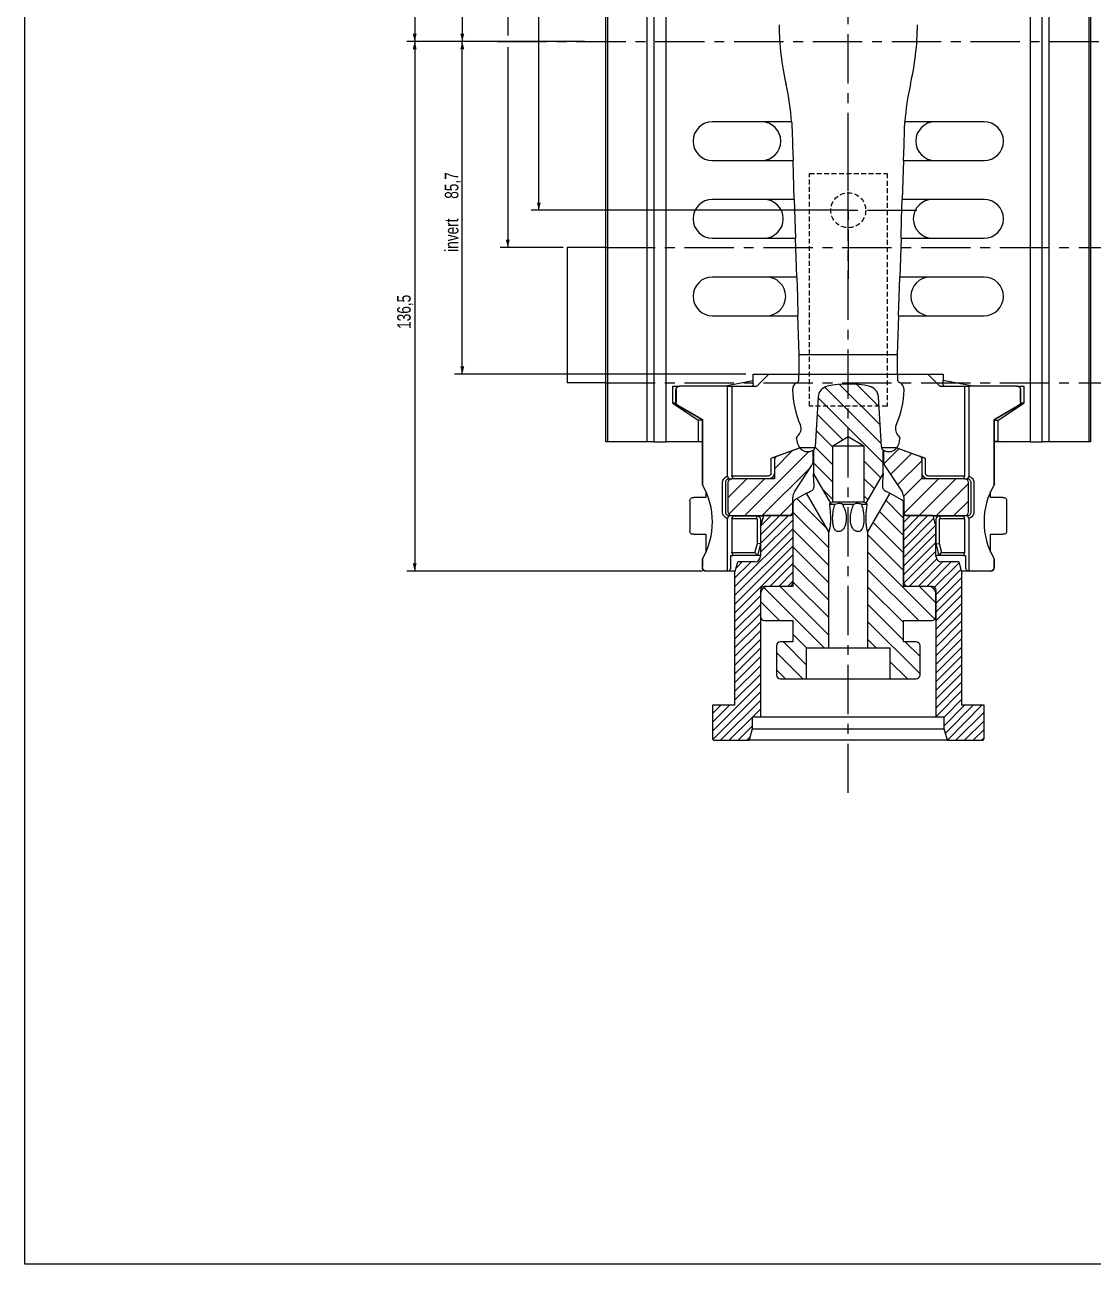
# Model space of a CAD drawing. Header units: millimetres. Extents: x 8 to 832, y 8 to 586.
# Drawn here: x 8 to 283.4, y 8 to 327.4 of the extents above; entities that cross this region are included whole.
import ezdxf

# ---------------------------------------------------------------- set-up
doc = ezdxf.new("R2010")
doc.units = ezdxf.units.MM
doc.linetypes.add('CENTERX2', pattern=[20.32, 12.7, -2.54, 2.54, -2.54])
doc.linetypes.add('HIDDEN', pattern=[1.905, 1.27, -0.635])
for name, color, linetype in [('CENTERLINE', 4, 'CENTERX2'), ('DIMENSIONS', 2, 'Continuous'), ('HATCH', 3, 'Continuous'), ('HIDDEN', 3, 'HIDDEN')]:
    doc.layers.add(name, color=color, linetype=linetype)
doc.layers.add('OUTLINE', color=7, linetype='Continuous', lineweight=25)
doc.styles.add('SLDTEXTSTYLE0', font='TXT', dxfattribs={"width": 0.75})
doc.dimstyles.new('SLDDIMSTYLE0', dxfattribs={"dimtxt": 3.5, "dimasz": 2, "dimexe": 0, "dimexo": 0.0625, "dimgap": 0.875, "dimtad": 1, "dimrnd": 1e-09, "dimzin": 12, "dimdsep": 46, "dimtxsty": 'SLDTEXTSTYLE0', "dimsah": 1, "dimcen": 0.09, "dimadec": 0, "dimazin": 3, "dimtfac": 1, "dimtofl": 0, "dimtmove": 0, "dimatfit": 3, "dimfxl": 0, "dimfrac": 2, "dimtolj": 1, "dimtzin": 12, "dimarcsym": 0})
doc.dimstyles.new('SLDDIMSTYLE1', dxfattribs={"dimtxt": 3.5, "dimasz": 2, "dimexe": 0, "dimexo": 0.0625, "dimgap": 0.875, "dimtad": 1, "dimdec": 1, "dimrnd": 1e-09, "dimzin": 12, "dimdsep": 46, "dimtxsty": 'SLDTEXTSTYLE0', "dimsah": 1, "dimcen": 0.09, "dimadec": 0, "dimazin": 3, "dimtfac": 1, "dimtdec": 1, "dimtofl": 0, "dimtmove": 0, "dimatfit": 3, "dimfxl": 0, "dimfrac": 2, "dimtolj": 1, "dimtzin": 12, "dimarcsym": 0})

# ---------------------------------------------------------------- blocks, each defined once
blk = doc.blocks.new('SW_HATCH_0')
at = {"layer": 'HATCH', "color": 0}
for p, q in [((8.26, 29.75), (22.8, 15.22)), ((12.05, 30.46), (22.5, 20.01)), ((16.54, 30.46), (22.21, 24.79)), ((6.52, 27), (23.3, 10.23)), ((6.27, 22.77), (12.88, 16.16)), ((6.01, 18.54), (10.3, 14.25)), ((4.16, 13.14), (-12.34, -3.36)), ((0.01, 13.48), (-4.74, 8.73)), ((5.75, 14.31), (10.3, 9.76)), ((27.39, 13.92), (23.5, 10.03)), ((5.3, 10.27), (10.3, 5.27)), ((18.3, 10.74), (22.68, 6.36)), ((30.68, 12.72), (25.23, 7.27)), ((33.34, 10.89), (27.01, 4.56)), ((4.49, 8.98), (-7.85, -3.36)), ((33.34, 6.4), (28.59, 1.65)), ((-11.82, 6.14), (-16.7, 1.26)), ((-7.33, 6.14), (-16.47, -3)), ((7.57, 3.51), (10.3, 0.78)), ((18.3, 6.25), (21.03, 3.51)), ((37.57, 6.14), (28.68, -2.75)), ((42.06, 6.14), (32.56, -3.36)), ((45.3, 4.89), (37.05, -3.36)), ((0, 0), (-3.36, -3.36)), ((1.09, 1.01), (8.91, -6.81)), ((18.3, 1.76), (19.39, 0.67)), ((23.96, 0.59), (28.55, -4)), ((45.3, 0.4), (41.54, -3.36)), ((0.05, -2.44), (9.3, -11.69)), ((22.32, -2.26), (28.55, -8.49)), ((-1.12, -3.36), (-8.3, -10.55)), ((-3.36, -3.36), (-8.3, -8.3)), ((0, -4.49), (-8.3, -12.79)), ((-5.61, -3.36), (-8.19, -5.94)), ((20.68, -5.11), (28.55, -12.98)), ((34.8, -3.36), (28.6, -9.57)), ((32.56, -3.36), (28.6, -7.32)), ((30.31, -3.36), (28.6, -5.08)), ((36.3, -4.11), (28.6, -11.81)), ((36.77, -5.88), (28.6, -14.06)), ((0, -6.74), (-15, -21.74)), ((0, -8.98), (-15, -23.98)), ((0.05, -6.93), (9.3, -16.18)), ((19.3, -8.22), (28.55, -17.47)), ((36.9, -8), (28.6, -16.3)), ((0, -11.23), (-15, -26.23)), ((0.05, -11.42), (9.3, -20.67)), ((19.3, -12.71), (36.65, -30.06)), ((36.9, -10.25), (28.6, -18.55)), ((36.9, -12.49), (28.62, -20.77)), ((0, -13.47), (-15, -28.47)), ((-10.77, -15.26), (-15, -19.49)), ((-13.02, -15.26), (-14.63, -16.87)), ((0, -15.72), (-5.88, -21.59)), ((0.05, -15.91), (9.3, -25.16)), ((37.11, -14.53), (30.04, -21.59)), ((38.62, -15.26), (32.29, -21.59)), ((40.86, -15.26), (34.53, -21.59)), ((42.86, -15.51), (36.57, -21.81)), ((0, -17.96), (-3.63, -21.59)), ((19.3, -17.2), (32.49, -30.39)), ((43.34, -17.28), (36.95, -23.67)), ((-7.41, -21.93), (8.06, -37.39)), ((-3.25, -21.59), (9.3, -34.14)), ((0, -20.21), (-1.39, -21.59)), ((0.05, -20.4), (9.3, -29.65)), ((19.3, -21.69), (28.55, -30.94)), ((32.67, -21.59), (36.9, -25.82)), ((43.6, -19.26), (36.95, -25.91)), ((43.6, -21.51), (36.95, -28.16)), ((-8.35, -24.07), (-15, -30.72)), ((-8.3, -25.52), (-3.43, -30.39)), ((43.6, -23.75), (36.95, -30.4)), ((-8.35, -26.31), (-15, -32.96)), ((-8.35, -28.56), (-15, -35.21)), ((19.3, -26.18), (28.55, -35.43)), ((43.6, -26), (36.95, -32.65)), ((43.6, -28.24), (36.95, -34.89)), ((-8.35, -30.8), (-15, -37.45)), ((19.3, -30.67), (32.8, -44.17)), ((43.6, -30.49), (36.95, -37.14)), ((-8.35, -33.05), (-15, -39.7)), ((0.05, -33.87), (3.57, -37.39)), ((43.6, -32.73), (36.95, -39.38)), ((43.6, -34.98), (36.95, -41.63)), ((-8.35, -35.29), (-15, -41.94)), ((-8.35, -37.54), (-15, -44.19)), ((-2.42, -35.89), (3.55, -41.86)), ((19.3, -35.16), (21.53, -37.39)), ((29.01, -35.89), (32.8, -39.68)), ((43.6, -37.22), (36.95, -43.87)), ((-8.35, -39.78), (-15, -46.43)), ((-4.2, -38.6), (2.59, -45.39)), ((25.05, -40.91), (29.53, -45.39)), ((43.6, -39.47), (36.95, -46.12)), ((-8.35, -42.03), (-15, -48.68)), ((-8.35, -44.27), (-15, -50.92)), ((-4.2, -43.09), (-1.9, -45.39)), ((43.6, -41.71), (36.95, -48.36)), ((43.6, -43.96), (36.95, -50.61)), ((-8.35, -46.52), (-20.7, -58.87)), ((43.6, -46.2), (36.95, -52.85)), ((-8.35, -48.76), (-20.62, -61.03)), ((-8.35, -51.01), (-18.61, -61.26)), ((43.6, -48.45), (36.95, -55.1)), ((43.6, -50.69), (39.03, -55.26)), ((-16.24, -52.16), (-20.7, -56.62)), ((-18.49, -52.16), (-20.7, -54.38)), ((-8.35, -53.25), (-10.36, -55.26)), ((44.37, -52.16), (39.05, -57.49)), ((46.62, -52.16), (39.36, -59.42)), ((48.86, -52.16), (39.84, -61.19)), ((49.3, -53.97), (42.01, -61.26)), ((-10.45, -55.35), (-16.36, -61.26)), ((49.3, -56.22), (44.25, -61.26)), ((-10.45, -57.6), (-14.12, -61.26)), ((-11.03, -60.42), (-11.87, -61.26)), ((49.3, -58.46), (46.5, -61.26)), ((49.3, -60.71), (48.75, -61.26))]:
    blk.add_line(p, q, dxfattribs=at)
blk = doc.blocks.new('_D')
at = {"layer": 'DIMENSIONS'}
for p, q in [((128.89, 323.11), (106.51, 323.11)), ((108.51, 323.11), (108.51, 186.61)), ((182.7, 186.61), (106.51, 186.61))]:
    blk.add_line(p, q, dxfattribs=at)
for points in [[(108.51, 323.11), (108.01, 321.11), (109.01, 321.11)], [(108.51, 186.61), (109.01, 188.61), (108.01, 188.61)]]:
    blk.add_solid(points, dxfattribs=at)
at = {"layer": 'DIMENSIONS', "insert": (103.99, 249.04), "char_height": 3.5, "attachment_point": 1, "rotation": 90, "style": 'SLDTEXTSTYLE0'}
blk.add_mtext('136,5', dxfattribs=at)
blk = doc.blocks.new('_D_1')
at = {"layer": 'DIMENSIONS'}
for p, q in [((156.77, 415.21), (118.78, 415.21)), ((120.78, 415.21), (120.78, 323.11)), ((128.89, 323.11), (118.78, 323.11))]:
    blk.add_line(p, q, dxfattribs=at)
for points in [[(120.78, 415.21), (120.28, 413.21), (121.28, 413.21)], [(120.78, 323.11), (121.28, 325.11), (120.28, 325.11)]]:
    blk.add_solid(points, dxfattribs=at)
at = {"layer": 'DIMENSIONS', "insert": (116.27, 364.64), "char_height": 3.5, "attachment_point": 1, "rotation": 90, "style": 'SLDTEXTSTYLE0'}
blk.add_mtext('92,1', dxfattribs=at)
blk = doc.blocks.new('_D_3')
at = {"layer": 'DIMENSIONS'}
for p, q in [((146.77, 415.21), (130.51, 415.21)), ((132.51, 415.21), (132.51, 324.61)), ((132.51, 321.61), (132.51, 270.01)), ((146.77, 270.01), (130.51, 270.01))]:
    blk.add_line(p, q, dxfattribs=at)
for points in [[(132.51, 415.21), (132.01, 413.21), (133.01, 413.21)], [(132.51, 270.01), (133.01, 272.01), (132.01, 272.01)]]:
    blk.add_solid(points, dxfattribs=at)
at = {"layer": 'DIMENSIONS', "insert": (127.99, 336.15), "char_height": 3.5, "attachment_point": 1, "rotation": 90, "style": 'SLDTEXTSTYLE0'}
blk.add_mtext('145,2', dxfattribs=at)
blk = doc.blocks.new('_D_4')
at = {"layer": 'DIMENSIONS'}
for p, q in [((206.77, 494.41), (106.51, 494.41)), ((108.51, 494.41), (108.51, 323.11)), ((128.89, 323.11), (106.51, 323.11))]:
    blk.add_line(p, q, dxfattribs=at)
for points in [[(108.51, 494.41), (108.01, 492.41), (109.01, 492.41)], [(108.51, 323.11), (109.01, 325.11), (108.01, 325.11)]]:
    blk.add_solid(points, dxfattribs=at)
at = {"layer": 'DIMENSIONS', "insert": (103.99, 402.94), "char_height": 3.5, "attachment_point": 1, "rotation": 90, "style": 'SLDTEXTSTYLE0'}
blk.add_mtext('171,3', dxfattribs=at)
blk = doc.blocks.new('_D_8')
at = {"layer": 'DIMENSIONS'}
for p, q in [((146.77, 415.21), (138.51, 415.21)), ((140.51, 279.61), (140.51, 415.21)), ((219.27, 279.61), (138.51, 279.61))]:
    blk.add_line(p, q, dxfattribs=at)
for points in [[(140.51, 415.21), (140.01, 413.21), (141.01, 413.21)], [(140.51, 279.61), (141.01, 281.61), (140.01, 281.61)]]:
    blk.add_solid(points, dxfattribs=at)
at = {"layer": 'DIMENSIONS', "insert": (135.99, 341.59), "char_height": 3.5, "attachment_point": 1, "rotation": 90, "style": 'SLDTEXTSTYLE0'}
blk.add_mtext('135,6', dxfattribs=at)
blk = doc.blocks.new('_D_11')
at = {"layer": 'DIMENSIONS'}
for p, q in [((152.3, 323.11), (118.78, 323.11)), ((120.78, 237.41), (120.78, 323.11)), ((193.86, 237.41), (118.78, 237.41))]:
    blk.add_line(p, q, dxfattribs=at)
for points in [[(120.78, 323.11), (120.28, 321.11), (121.28, 321.11)], [(120.78, 237.41), (121.28, 239.41), (120.28, 239.41)]]:
    blk.add_solid(points, dxfattribs=at)
at = {"layer": 'DIMENSIONS', "char_height": 3.5, "attachment_point": 1, "rotation": 90, "style": 'SLDTEXTSTYLE0'}
for s, insert in [('85,7', (116.27, 282.57)), ('invert', (116.27, 268.9))]:
    blk.add_mtext(s, dxfattribs=dict(at, insert=insert))
blk = doc.blocks.new('SW_CENTERMARKSYMBOL_1')
at = {"layer": 'CENTERLINE', "color": 0}
for p, q in [((0, 5), (0, 18.4)), ((-5, 0), (-18.4, 0)), ((0, 0), (-2.5, 0)), ((0, 0), (0, 2.5)), ((0, 0), (0, -2.5)), ((0, 0), (2.5, 0)), ((5, 0), (18.4, 0)), ((0, -5), (0, -18.4))]:
    blk.add_line(p, q, dxfattribs=at)

msp = doc.modelspace()

# ---------------------------------------------------------------- linework, layer by layer
at = {"layer": 'CENTERLINE'}
for p, q in [((220.272, 129.442), (220.272, 485.135)), ((129.887, 323.112), (715.108, 323.112)), ((157.772, 270.012), (409.772, 270.012)), ((157.772, 235.112), (409.772, 235.112))]:
    msp.add_line(p, q, dxfattribs=at)
at = {"layer": 'HIDDEN'}
for p, q in [((210.272, 229.112), (210.272, 289.112)), ((210.272, 289.112), (230.272, 289.112)), ((230.272, 289.112), (230.272, 229.112)), ((230.272, 229.112), (210.272, 229.112))]:
    msp.add_line(p, q, dxfattribs=at)
msp.add_circle((220.272, 279.612), 4.5, dxfattribs=at)
msp.add_circle((220.272, 279.612), 4.5, dxfattribs=at)
at = {"layer": 'OUTLINE'}
for p, q in [((8, 8), (8, 586)), ((157.772, 219.962), (157.772, 446.912)), ((158.21, 446.912), (158.21, 219.962)), ((168.452, 219.962), (168.452, 446.912)), ((170.272, 219.962), (170.272, 446.912)), ((173.272, 446.912), (173.272, 219.962)), ((267.272, 219.962), (267.272, 446.912)), ((270.272, 219.962), (270.272, 446.912)), ((272.092, 219.962), (272.092, 446.912)), ((282.335, 219.962), (282.335, 446.912)), ((282.772, 219.962), (282.772, 446.912)), ((205.675, 302.412), (185.272, 302.412)), ((205.675, 302.412), (205.675, 302.412)), ((234.87, 302.412), (234.869, 302.412)), ((255.272, 302.412), (234.87, 302.412)), ((185.272, 292.412), (206.028, 292.412)), ((206.346, 282.412), (206.028, 292.412)), ((206.028, 292.412), (206.028, 292.412)), ((234.517, 292.412), (234.198, 282.412)), ((234.517, 292.412), (255.272, 292.412)), ((234.517, 292.412), (234.517, 292.412)), ((206.346, 282.412), (185.272, 282.412)), ((206.347, 282.412), (206.346, 282.412)), ((255.272, 282.412), (234.198, 282.412)), ((234.198, 282.412), (234.198, 282.412)), ((185.272, 272.412), (206.665, 272.412)), ((206.984, 262.412), (206.665, 272.412)), ((206.665, 272.412), (206.666, 272.412)), ((233.879, 272.412), (233.56, 262.412)), ((233.879, 272.412), (255.272, 272.412)), ((233.879, 272.412), (233.879, 272.412)), ((157.772, 270.012), (147.772, 270.012)), ((147.772, 270.012), (147.772, 235.112)), ((206.984, 262.412), (185.272, 262.412)), ((206.985, 262.412), (206.984, 262.412)), ((255.272, 262.412), (233.56, 262.412)), ((233.56, 262.412), (233.56, 262.412)), ((185.272, 252.412), (207.303, 252.412)), ((207.622, 242.412), (207.303, 252.412)), ((207.304, 252.412), (207.303, 252.412)), ((233.241, 252.412), (232.922, 242.412)), ((233.241, 252.412), (255.272, 252.412)), ((233.241, 252.412), (233.241, 252.412)), ((207.622, 237.412), (207.622, 242.412)), ((207.622, 242.412), (232.922, 242.412)), ((232.922, 242.412), (232.922, 237.412)), ((195.772, 237.412), (207.622, 237.412)), ((195.772, 235.742), (195.772, 237.412)), ((196.672, 234.312), (199.772, 237.412)), ((199.772, 237.412), (207.572, 237.412)), ((207.572, 235.986), (207.572, 237.412)), ((207.622, 237.412), (232.922, 237.412)), ((232.922, 237.412), (244.772, 237.412)), ((232.972, 237.412), (232.972, 235.986)), ((232.972, 237.412), (240.772, 237.412)), ((240.772, 237.412), (243.872, 234.312)), ((244.772, 237.412), (244.772, 235.742)), ((157.772, 235.112), (147.772, 235.112)), ((175.022, 234.242), (176.405, 234.242)), ((175.022, 229.881), (175.022, 234.242)), ((175.772, 233.312), (175.772, 230.215)), ((175.874, 233.312), (175.874, 230.215)), ((176.772, 234.312), (176.782, 234.312)), ((189.18, 234.312), (176.876, 234.312)), ((188.146, 234.312), (195.772, 235.742)), ((189.18, 234.312), (190.272, 234.312)), ((189.18, 211.099), (189.18, 234.312)), ((190.272, 234.312), (190.272, 211.212)), ((190.272, 234.312), (196.672, 234.312)), ((243.872, 234.312), (250.272, 234.312)), ((252.399, 234.312), (244.772, 235.742)), ((250.272, 234.312), (250.272, 211.212)), ((250.272, 234.312), (251.364, 234.312)), ((251.364, 234.312), (251.364, 211.099)), ((263.669, 234.312), (251.364, 234.312)), ((263.669, 234.312), (263.772, 234.312)), ((264.14, 234.242), (265.522, 234.242)), ((264.671, 230.215), (264.671, 233.312)), ((264.772, 230.215), (264.772, 233.312)), ((265.522, 234.242), (265.522, 229.881)), ((212.51, 231.492), (211.722, 218.607)), ((228.822, 218.607), (228.034, 231.492)), ((175.022, 229.881), (181.607, 225.502)), ((175.83, 229.881), (175.022, 229.881)), ((176.272, 229.349), (182.572, 225.712)), ((257.853, 225.712), (264.17, 229.349)), ((257.972, 225.712), (264.272, 229.349)), ((258.937, 225.502), (265.522, 229.881)), ((265.522, 229.881), (264.715, 229.881)), ((181.607, 225.502), (181.607, 220.047)), ((182.572, 225.502), (181.607, 225.502)), ((182.572, 225.712), (182.572, 209.058)), ((182.572, 225.712), (182.692, 225.712)), ((182.692, 225.712), (182.692, 208.872)), ((257.853, 208.872), (257.853, 225.712)), ((257.853, 225.712), (257.972, 225.712)), ((257.972, 209.063), (257.972, 225.712)), ((257.972, 225.502), (258.937, 225.502)), ((258.937, 220.047), (258.937, 225.502)), ((206.972, 220.762), (206.972, 220.998)), ((216.272, 218.882), (220.272, 221.285)), ((220.272, 221.285), (224.272, 218.882)), ((233.572, 220.998), (233.572, 220.762)), ((158.21, 219.962), (157.772, 219.962)), ((168.452, 219.962), (158.21, 219.962)), ((170.272, 219.962), (168.452, 219.962)), ((170.272, 219.962), (173.272, 219.962)), ((181.107, 219.962), (173.272, 219.962)), ((182.572, 219.962), (181.107, 219.962)), ((200.438, 215.756), (207.735, 218.412)), ((201.89, 216.266), (207.786, 218.412)), ((207.786, 218.412), (207.735, 218.412)), ((211.691, 218.412), (207.786, 218.412)), ((209.735, 217.412), (210.258, 217.412)), ((210.972, 217.712), (211.222, 217.712)), ((211.222, 215.159), (211.222, 217.712)), ((211.222, 217.712), (211.272, 217.712)), ((211.272, 217.832), (211.272, 211.713)), ((216.272, 218.882), (224.272, 218.882)), ((216.272, 204.482), (216.272, 218.882)), ((224.272, 218.882), (224.272, 204.482)), ((232.759, 218.412), (228.854, 218.412)), ((229.272, 211.713), (229.272, 217.832)), ((229.272, 217.712), (229.322, 217.712)), ((229.322, 217.712), (229.322, 215.159)), ((229.322, 217.712), (229.572, 217.712)), ((230.286, 217.412), (230.81, 217.412)), ((232.759, 218.412), (238.654, 216.266)), ((232.809, 218.412), (232.759, 218.412)), ((232.809, 218.412), (240.106, 215.756)), ((259.437, 219.962), (257.972, 219.962)), ((267.272, 219.962), (259.437, 219.962)), ((267.272, 219.962), (270.272, 219.962)), ((272.092, 219.962), (270.272, 219.962)), ((282.335, 219.962), (272.092, 219.962)), ((282.772, 219.962), (282.335, 219.962)), ((200.438, 215.756), (201.238, 216.041)), ((200.438, 211.912), (200.438, 215.756)), ((201.232, 215.326), (201.232, 210.412)), ((201.238, 216.041), (201.238, 215.431)), ((201.238, 216.041), (201.533, 216.041)), ((239.012, 216.041), (239.307, 216.041)), ((239.307, 215.431), (239.307, 216.041)), ((239.307, 216.041), (240.106, 215.756)), ((239.312, 210.412), (239.312, 215.326)), ((240.106, 215.756), (240.106, 211.912)), ((189.18, 211.099), (189.434, 210.396)), ((190.564, 210.412), (190.272, 211.212)), ((190.272, 211.212), (199.738, 211.212)), ((206.382, 207.036), (210.812, 213.787)), ((211.272, 211.713), (215.659, 204.114)), ((224.885, 204.114), (229.272, 211.713)), ((229.732, 213.787), (234.162, 207.036)), ((240.807, 211.212), (250.272, 211.212)), ((250.272, 211.212), (249.981, 210.412)), ((251.111, 210.396), (251.364, 211.099)), ((187.864, 201.892), (187.864, 209.412)), ((188.603, 209.412), (188.603, 201.892)), ((189.272, 209.412), (189.272, 201.912)), ((189.581, 210.412), (189.434, 210.396)), ((189.581, 210.412), (190.272, 210.412)), ((201.232, 210.412), (190.272, 210.412)), ((250.272, 210.412), (239.312, 210.412)), ((250.272, 210.412), (250.964, 210.412)), ((251.272, 201.912), (251.272, 209.412)), ((251.942, 201.892), (251.942, 209.412)), ((252.68, 209.412), (252.68, 201.892)), ((179.436, 204.793), (179.436, 196.88)), ((180.212, 205.562), (180.436, 205.562)), ((183.59, 205.562), (180.436, 205.562)), ((183.59, 207.128), (183.59, 205.562)), ((205.972, 201.912), (205.972, 205.665)), ((209.54, 206.713), (206.522, 204.97)), ((215.272, 196.784), (209.54, 206.713)), ((215.659, 204.114), (216.272, 204.482)), ((216.272, 204.482), (224.272, 204.482)), ((224.272, 204.482), (224.885, 204.114)), ((231.004, 206.713), (225.272, 196.784)), ((234.022, 204.97), (231.004, 206.713)), ((234.572, 205.665), (234.572, 201.912)), ((256.955, 205.562), (256.955, 207.128)), ((260.108, 205.562), (256.955, 205.562)), ((260.108, 205.562), (260.333, 205.562)), ((261.108, 196.88), (261.108, 204.793)), ((206.022, 204.104), (206.022, 182.682)), ((215.399, 203.882), (216.867, 203.882)), ((218.804, 203.882), (221.741, 203.882)), ((223.677, 203.882), (225.146, 203.882)), ((234.522, 182.682), (234.522, 204.104)), ((189.434, 200.907), (189.18, 200.205)), ((189.18, 186.612), (189.18, 200.205)), ((190.564, 200.892), (189.581, 200.892)), ((190.272, 200.912), (204.972, 200.912)), ((190.272, 200.092), (190.564, 200.892)), ((190.272, 200.092), (190.272, 191.412)), ((196.636, 200.092), (190.272, 200.092)), ((190.564, 200.892), (196.636, 200.892)), ((196.636, 200.892), (196.636, 200.092)), ((196.636, 200.892), (198.471, 200.892)), ((196.836, 193.717), (196.836, 199.892)), ((197.636, 199.892), (197.636, 193.615)), ((197.672, 197.912), (198.476, 200.912)), ((205.972, 200.912), (198.476, 200.912)), ((205.972, 200.912), (205.972, 183.682)), ((206.022, 200.912), (205.972, 200.912)), ((234.572, 200.912), (234.522, 200.912)), ((234.572, 183.682), (234.572, 200.912)), ((242.069, 200.912), (234.572, 200.912)), ((235.572, 200.912), (250.272, 200.912)), ((242.069, 200.912), (242.872, 197.912)), ((242.074, 200.892), (243.909, 200.892)), ((242.909, 193.615), (242.909, 199.892)), ((243.709, 199.892), (243.709, 193.717)), ((243.909, 200.892), (243.909, 200.092)), ((243.909, 200.892), (249.981, 200.892)), ((250.272, 200.092), (243.909, 200.092)), ((249.981, 200.892), (250.272, 200.092)), ((250.964, 200.892), (249.981, 200.892)), ((250.272, 200.092), (250.272, 191.412)), ((250.964, 200.892), (251.111, 200.907)), ((251.364, 200.205), (251.111, 200.907)), ((251.364, 200.205), (251.364, 186.612)), ((180.436, 196.112), (180.212, 196.112)), ((180.436, 196.112), (183.59, 196.112)), ((183.59, 196.112), (183.59, 191.495)), ((197.672, 197.912), (197.672, 190.512)), ((215.272, 166.882), (215.272, 196.784)), ((225.272, 196.784), (225.272, 166.882)), ((242.872, 190.512), (242.872, 197.912)), ((256.955, 191.495), (256.955, 196.112)), ((256.955, 196.112), (260.108, 196.112)), ((260.333, 196.112), (260.108, 196.112)), ((196.218, 191.412), (196.836, 193.717)), ((197.636, 193.615), (196.836, 193.717)), ((197.636, 193.612), (196.838, 190.637)), ((197.636, 193.615), (197.636, 193.612)), ((197.636, 193.612), (197.672, 193.612)), ((242.872, 193.612), (242.909, 193.612)), ((242.909, 193.615), (243.709, 193.717)), ((242.909, 193.612), (242.909, 193.615)), ((243.707, 190.637), (242.909, 193.612)), ((243.709, 193.717), (244.327, 191.412)), ((182.572, 189.56), (182.572, 187.612)), ((182.692, 189.751), (182.692, 187.612)), ((190.03, 190.612), (190.564, 190.612)), ((190.03, 187.612), (190.03, 190.612)), ((190.564, 190.612), (190.272, 191.412)), ((190.272, 191.412), (196.218, 191.412)), ((196.832, 190.612), (190.564, 190.612)), ((190.972, 186.012), (191.776, 189.012)), ((196.172, 189.012), (191.776, 189.012)), ((196.838, 190.637), (196.218, 191.412)), ((197.672, 190.612), (196.832, 190.612)), ((243.713, 190.612), (242.872, 190.612)), ((243.707, 190.637), (244.327, 191.412)), ((249.981, 190.612), (243.713, 190.612)), ((244.327, 191.412), (250.272, 191.412)), ((248.769, 189.012), (244.372, 189.012)), ((248.769, 189.012), (249.572, 186.012)), ((250.272, 191.412), (249.981, 190.612)), ((249.981, 190.612), (250.515, 190.612)), ((250.515, 190.612), (250.515, 187.612)), ((257.853, 187.612), (257.853, 189.751)), ((257.972, 187.612), (257.972, 189.565)), ((183.695, 186.612), (183.572, 186.612)), ((189.167, 186.612), (183.695, 186.612)), ((191.133, 186.612), (189.167, 186.612)), ((189.18, 186.612), (189.167, 186.612)), ((190.972, 186.012), (190.972, 155.012)), ((251.378, 186.612), (249.412, 186.612)), ((249.572, 155.012), (249.572, 186.012)), ((251.378, 186.612), (251.364, 186.612)), ((256.85, 186.612), (251.378, 186.612)), ((256.972, 186.612), (256.85, 186.612)), ((204.972, 182.682), (198.622, 182.682)), ((206.022, 182.682), (199.672, 182.682)), ((240.872, 182.682), (234.522, 182.682)), ((241.922, 182.682), (235.572, 182.682)), ((197.622, 181.682), (197.622, 149.012)), ((197.672, 180.682), (197.672, 174.882)), ((242.872, 174.882), (242.872, 180.682)), ((242.922, 149.012), (242.922, 181.682)), ((198.672, 173.882), (206.022, 173.882)), ((206.022, 173.882), (206.022, 168.382)), ((234.522, 173.882), (241.872, 173.882)), ((234.522, 168.382), (234.522, 173.882)), ((201.772, 167.382), (201.772, 159.882)), ((206.022, 168.382), (202.772, 168.382)), ((209.522, 158.882), (209.522, 166.882)), ((209.522, 166.882), (215.272, 166.882)), ((215.272, 166.882), (225.272, 166.882)), ((225.272, 166.882), (231.022, 166.882)), ((231.022, 166.882), (231.022, 158.882)), ((237.772, 168.382), (234.522, 168.382)), ((238.772, 159.882), (238.772, 167.382)), ((202.772, 158.882), (209.522, 158.882)), ((209.522, 158.882), (231.022, 158.882)), ((231.022, 158.882), (237.772, 158.882)), ((190.972, 155.012), (190.972, 152.112)), ((249.572, 152.112), (249.572, 155.012)), ((185.272, 152.112), (185.272, 143.512)), ((190.972, 152.112), (185.272, 152.112)), ((255.272, 152.112), (249.572, 152.112)), ((255.272, 143.512), (255.272, 152.112)), ((197.622, 149.012), (195.522, 149.012)), ((195.522, 149.012), (195.522, 146.012)), ((242.922, 149.012), (197.622, 149.012)), ((245.022, 149.012), (242.922, 149.012)), ((245.022, 146.012), (245.022, 149.012)), ((195.522, 146.012), (194.719, 143.012)), ((195.522, 146.012), (245.022, 146.012)), ((245.826, 143.012), (245.022, 146.012)), ((185.772, 143.012), (194.719, 143.012)), ((245.826, 143.012), (194.719, 143.012)), ((245.826, 143.012), (254.772, 143.012)), ((832, 8), (8, 8))]:
    msp.add_line(p, q, dxfattribs=at)
at = {"layer": 'OUTLINE', "flags": 128}
for points in [[(205.773, 300.412), (205.904, 296.3), (206.028, 292.412)], [(234.517, 292.412), (234.641, 296.3), (234.772, 300.412)], [(206.347, 282.412), (206.509, 277.319), (206.666, 272.412)], [(233.879, 272.412), (234.035, 277.319), (234.198, 282.412)], [(206.985, 262.412), (207.147, 257.34), (207.304, 252.412)], [(233.241, 252.412), (233.398, 257.34), (233.56, 262.412)], [(176.375, 229.349), (179.317, 227.654), (182.692, 225.712)]]:
    msp.add_lwpolyline(points, dxfattribs=at)
at = {"layer": 'OUTLINE'}
for centre, radius, start, end in [((273.681, 328.111), 71.262, 180.56271, 193.03819), ((166.864, 328.111), 71.262, 346.96181, 359.43729), ((145.803, 298.499), 60, 3.73912, 13.03819), ((294.742, 298.499), 60, 166.96181, 176.26088), ((185.272, 297.412), 5, 90, 270), ((197.864, 297.412), 5, 270, 90), ((242.681, 297.412), 5, 90, 270), ((255.272, 297.412), 5, 270, 90), ((185.272, 277.412), 5, 90, 270), ((198.502, 277.412), 5, 270, 90), ((242.043, 277.412), 5, 90, 270), ((255.272, 277.412), 5, 270, 90), ((185.272, 257.412), 5, 90, 270), ((199.14, 257.412), 5, 270, 90), ((241.405, 257.412), 5, 90, 270), ((255.272, 257.412), 5, 270, 90), ((176.772, 233.312), 1, 90, 180), ((207.872, 233.412), 2, 113.1324, 182.00582), ((230.858, 234.217), 25, 182.00582, 203.45559), ((206.772, 235.986), 0.8, 293.1324, 0), ((215.505, 231.309), 3, 102.51559, 176.5), ((220.272, 209.832), 25, 77.48441, 102.51559), ((225.04, 231.309), 3, 3.5, 77.48441), ((209.686, 234.217), 25, 336.54441, 357.99418), ((233.772, 235.986), 0.8, 180, 246.8676), ((232.672, 233.412), 2, 357.99418, 66.8676), ((263.772, 233.312), 1, 0, 90), ((176.772, 230.215), 1, 180, 240), ((263.772, 230.215), 1, 300, 0), ((205.722, 223.31), 2.4, 307.11726, 23.45559), ((234.822, 223.31), 2.4, 156.54441, 232.88274), ((207.472, 220.998), 0.5, 127.11726, 180), ((210.972, 220.762), 4, 180, 215.9798), ((229.572, 220.762), 4, 324.0202, 0), ((233.072, 220.998), 0.5, 0, 52.88274), ((181.107, 221.462), 1.5, 270, 289.47122), ((209.735, 219.812), 2.4, 215.68533, 270), ((210.258, 218.412), 1, 270, 315.573), ((210.724, 218.668), 1, 303.23915, 356.5), ((229.82, 218.668), 1, 183.5, 236.76085), ((230.286, 218.412), 1, 224.427, 270), ((230.81, 219.812), 2.4, 270, 324.31467), ((259.437, 221.462), 1.5, 250.52878, 270), ((202.232, 215.326), 1, 110, 180), ((208.722, 215.159), 2.5, 326.72511, 0), ((231.822, 215.159), 2.5, 180, 213.27489), ((238.312, 215.326), 1, 0, 70), ((166.272, 199.312), 19, 329.79, 30.21), ((190.272, 209.412), 1, 90, 180), ((250.272, 209.412), 1, 0, 90), ((274.272, 199.312), 19, 149.79, 210.21), ((208.472, 205.665), 2.5, 146.72511, 180), ((207.022, 204.104), 1, 120, 180), ((233.522, 204.104), 1, 0, 60), ((232.072, 205.665), 2.5, 0, 33.27489), ((190.272, 201.912), 1, 180, 270), ((204.972, 201.912), 1, 270, 0), ((235.572, 201.912), 1, 180, 270), ((250.272, 201.912), 1, 270, 0), ((196.172, 190.512), 1.5, 270, 0), ((244.372, 190.512), 1.5, 180, 270), ((183.572, 187.612), 1, 180, 270), ((256.972, 187.612), 1, 270, 0), ((198.622, 181.682), 1, 90, 180), ((199.672, 180.682), 2, 90, 180), ((204.972, 183.682), 1, 270, 0), ((235.572, 183.682), 1, 180, 270), ((240.872, 180.682), 2, 0, 90), ((241.922, 181.682), 1, 0, 90), ((198.672, 174.882), 1, 180, 270), ((241.872, 174.882), 1, 270, 0), ((202.772, 167.382), 1, 90, 180), ((237.772, 167.382), 1, 0, 90), ((202.772, 159.882), 1, 180, 270), ((237.772, 159.882), 1, 270, 0), ((185.772, 143.512), 0.5, 180, 270), ((254.772, 143.512), 0.5, 270, 0)]:
    msp.add_arc(centre, radius, start, end, dxfattribs=at)
for start_param, end_param in [(1.3315031, 1.3325523), (4.950633, 4.9516822)]:
    msp.add_ellipse((220.272, 184.703), major_axis=(0, 25.037), ratio=0.963433, start_param=start_param, end_param=end_param, dxfattribs=at)
for points, knots in [([(205.675, 302.412), (205.698, 302.039), (205.738, 301.373), (205.762, 300.706), (205.773, 300.412)], [0, 0, 0, 0, 0.5590089, 1, 1, 1, 1]), ([(234.772, 300.412), (234.782, 300.706), (234.806, 301.373), (234.847, 302.039), (234.869, 302.412)], [0, 0, 0, 0, 0.44099095, 1, 1, 1, 1]), ([(175.874, 233.312), (175.875, 233.356), (175.88, 233.47), (175.935, 233.691), (176.081, 233.952), (176.338, 234.177), (176.618, 234.295), (176.803, 234.307), (176.876, 234.312)], [0, 0, 0, 0, 0.08484455, 0.21810608, 0.43238184, 0.64664572, 0.86123641, 1, 1, 1, 1]), ([(195.514, 234.312), (195.531, 234.318), (195.595, 234.342), (195.74, 234.44), (195.881, 234.762), (195.78, 235.191), (195.774, 235.579), (195.772, 235.742)], [0, 0, 0, 0, 0.0104806, 0.0400065, 0.163745, 0.6506112, 1, 1, 1, 1]), ([(245.031, 234.312), (245.014, 234.318), (244.949, 234.342), (244.805, 234.44), (244.663, 234.762), (244.765, 235.191), (244.77, 235.579), (244.772, 235.742)], [0, 0, 0, 0, 0.0104806, 0.0400065, 0.163745, 0.6506112, 1, 1, 1, 1]), ([(263.669, 234.312), (263.761, 234.304), (263.966, 234.287), (264.259, 234.143), (264.5, 233.902), (264.646, 233.61), (264.663, 233.405), (264.671, 233.312)], [0, 0, 0, 0, 0.17672032, 0.3921281, 0.60726292, 0.82193227, 1, 1, 1, 1]), ([(176.375, 229.349), (176.311, 229.391), (176.189, 229.473), (176.021, 229.672), (175.897, 229.922), (175.881, 230.125), (175.874, 230.215)], [0, 0, 0, 0, 0.2177687, 0.4204602, 0.7414621, 1, 1, 1, 1]), ([(264.671, 230.215), (264.665, 230.134), (264.651, 229.94), (264.521, 229.656), (264.338, 229.455), (264.207, 229.372), (264.17, 229.349)], [0, 0, 0, 0, 0.2333425, 0.5542446, 0.8754719, 1, 1, 1, 1]), ([(175.945, 229.686), (175.717, 229.734), (175.12, 229.861), (175.059, 229.873), (175.022, 229.881)], [0, 0, 0, 0, 0.3827243, 1, 1, 1, 1]), ([(264.597, 229.685), (264.826, 229.734), (265.425, 229.861), (265.485, 229.873), (265.522, 229.881)], [0, 0, 0, 0, 0.3837889, 1, 1, 1, 1]), ([(181.607, 220.047), (181.626, 220.048), (181.677, 220.049), (182.228, 220.067), (182.572, 220.078)], [0, 0, 0, 0, 0.3742233, 1, 1, 1, 1]), ([(258.937, 220.047), (258.918, 220.048), (258.868, 220.049), (258.317, 220.067), (257.972, 220.078)], [0, 0, 0, 0, 0.3742234, 1, 1, 1, 1]), ([(187.864, 209.412), (187.883, 209.604), (187.92, 209.988), (188.21, 210.499), (188.635, 210.904), (188.999, 211.034), (189.18, 211.099)], [0, 0, 0, 0, 0.2499851, 0.4999916, 0.7499892, 1, 1, 1, 1]), ([(199.738, 211.212), (199.83, 211.222), (200.014, 211.243), (200.245, 211.405), (200.407, 211.636), (200.428, 211.82), (200.438, 211.912)], [0, 0, 0, 0, 0.2505552, 0.5002253, 0.750009, 1, 1, 1, 1]), ([(201.238, 211.912), (201.215, 211.715), (201.17, 211.323), (200.824, 210.823), (200.431, 210.561), (200.058, 210.434), (199.861, 210.42), (199.738, 210.412)], [0, 0, 0, 0, 0.2497809, 0.4993014, 0.7486558, 0.842402, 1, 1, 1, 1]), ([(211.476, 208.579), (211.446, 209.241), (211.401, 210.211), (211.32, 211.179), (211.287, 211.559), (211.274, 211.698), (211.273, 211.709), (211.272, 211.713)], [0, 0, 0, 0, 0.5172776, 0.7569099, 0.8562548, 0.9565603, 1, 1, 1, 1]), ([(229.272, 211.713), (229.272, 211.711), (229.272, 211.705), (229.263, 211.617), (229.236, 211.317), (229.171, 210.532), (229.105, 209.551), (229.077, 208.796), (229.068, 208.579)], [0, 0, 0, 0, 0.0299918, 0.1029961, 0.2136567, 0.4104809, 0.8303778, 1, 1, 1, 1]), ([(240.807, 210.412), (240.684, 210.42), (240.487, 210.434), (240.115, 210.56), (239.722, 210.822), (239.375, 211.322), (239.33, 211.715), (239.307, 211.912)], [0, 0, 0, 0, 0.1573063, 0.2507779, 0.5002469, 0.7496604, 1, 1, 1, 1]), ([(240.106, 211.912), (240.117, 211.82), (240.138, 211.636), (240.3, 211.405), (240.532, 211.243), (240.715, 211.222), (240.807, 211.212)], [0, 0, 0, 0, 0.2505551, 0.5002294, 0.7500089, 1, 1, 1, 1]), ([(251.364, 211.099), (251.546, 211.034), (251.91, 210.904), (252.334, 210.499), (252.625, 209.988), (252.662, 209.604), (252.68, 209.412)], [0, 0, 0, 0, 0.2500108, 0.5000084, 0.7500149, 1, 1, 1, 1]), ([(182.582, 209.058), (182.594, 209.039), (182.607, 209.018), (182.684, 208.886), (182.692, 208.872)], [0, 0, 0, 0, 0.8954938, 1, 1, 1, 1]), ([(189.434, 210.396), (189.32, 210.364), (189.095, 210.301), (188.825, 210.066), (188.639, 209.761), (188.615, 209.528), (188.603, 209.412)], [0, 0, 0, 0, 0.2506021, 0.5007759, 0.7505274, 1, 1, 1, 1]), ([(210.703, 207.28), (210.816, 207.348), (211.042, 207.485), (211.303, 207.811), (211.459, 208.186), (211.471, 208.448), (211.476, 208.579)], [0, 0, 0, 0, 0.2543289, 0.5096805, 0.7544874, 1, 1, 1, 1]), ([(229.068, 208.579), (229.077, 208.425), (229.094, 208.117), (229.306, 207.706), (229.581, 207.429), (229.769, 207.321), (229.841, 207.28)], [0, 0, 0, 0, 0.2874836, 0.5764179, 0.8367539, 1, 1, 1, 1]), ([(251.111, 210.396), (251.085, 210.401), (251.036, 210.41), (250.987, 210.411), (250.964, 210.412)], [0, 0, 0, 0, 0.53316835, 1, 1, 1, 1]), ([(251.942, 209.412), (251.93, 209.528), (251.906, 209.761), (251.72, 210.066), (251.45, 210.301), (251.224, 210.364), (251.111, 210.396)], [0, 0, 0, 0, 0.2494751, 0.4992291, 0.7494055, 1, 1, 1, 1]), ([(257.853, 208.872), (257.926, 208.995), (258.003, 209.127), (257.968, 209.067), (257.966, 209.063)], [0, 0, 0, 0, 0.93716653, 1, 1, 1, 1]), ([(179.449, 204.793), (179.446, 204.83), (179.43, 204.987), (179.527, 205.217), (179.724, 205.425), (179.956, 205.54), (180.126, 205.554), (180.212, 205.562)], [0, 0, 0, 0, 0.0989676, 0.4256557, 0.6627972, 0.8309955, 1, 1, 1, 1]), ([(209.54, 206.713), (209.544, 206.714), (209.556, 206.72), (209.715, 206.793), (210.086, 206.968), (210.455, 207.151), (210.672, 207.263), (210.703, 207.28)], [0, 0, 0, 0, 0.1174441, 0.3950848, 0.673206, 0.9523941, 1, 1, 1, 1]), ([(229.841, 207.28), (230.022, 207.188), (230.384, 207.004), (230.779, 206.817), (230.979, 206.724), (230.997, 206.716), (231.004, 206.713)], [0, 0, 0, 0, 0.2792471, 0.558682, 0.8380933, 1, 1, 1, 1]), ([(260.333, 205.562), (260.419, 205.554), (260.589, 205.54), (260.821, 205.425), (261.018, 205.217), (261.115, 204.987), (261.099, 204.83), (261.095, 204.793)], [0, 0, 0, 0, 0.1690049, 0.3372036, 0.5743407, 0.9010317, 1, 1, 1, 1]), ([(189.18, 200.205), (188.999, 200.269), (188.635, 200.399), (188.21, 200.805), (187.92, 201.315), (187.883, 201.699), (187.864, 201.892)], [0, 0, 0, 0, 0.25001, 0.5000068, 0.7500125, 1, 1, 1, 1]), ([(188.603, 201.892), (188.615, 201.775), (188.639, 201.542), (188.825, 201.237), (189.095, 201.003), (189.32, 200.939), (189.434, 200.907)], [0, 0, 0, 0, 0.2494721, 0.4992232, 0.7493966, 1, 1, 1, 1]), ([(215.399, 203.882), (215.466, 203.331), (215.643, 201.882), (215.733, 199.93), (215.608, 198.36), (215.484, 197.598), (215.357, 197.07), (215.283, 196.818), (215.275, 196.793), (215.272, 196.784)], [0, 0, 0, 0, 0.2189178, 0.5758014, 0.6881337, 0.8011869, 0.8777913, 0.9549688, 1, 1, 1, 1]), ([(215.659, 204.114), (215.658, 204.113), (215.654, 204.109), (215.584, 204.041), (215.449, 203.925), (215.399, 203.882)], [0, 0, 0, 0, 0.1261712, 0.678913, 1, 1, 1, 1]), ([(218.804, 203.882), (219.039, 203.331), (219.656, 201.882), (219.819, 199.931), (219.507, 198.36), (219.147, 197.599), (218.647, 197.067), (218.127, 196.799), (217.628, 196.763), (217.214, 196.907), (216.842, 197.228), (216.504, 197.843), (216.247, 199.026), (216.229, 200.539), (216.375, 202.15), (216.608, 203.226), (216.824, 203.772), (216.867, 203.882)], [0, 0, 0, 0, 0.1093859, 0.2877087, 0.3438376, 0.4003261, 0.4386032, 0.4771663, 0.5102196, 0.5402404, 0.5711733, 0.6151713, 0.6804465, 0.7957786, 0.8866507, 0.9772615, 1, 1, 1, 1]), ([(216.867, 203.882), (217.078, 203.953), (217.5, 204.096), (218.105, 204.135), (218.546, 204.042), (218.735, 203.925), (218.804, 203.882)], [0, 0, 0, 0, 0.2810729, 0.5625903, 0.8392743, 1, 1, 1, 1]), ([(223.677, 203.882), (223.845, 203.331), (224.286, 201.882), (224.358, 199.931), (224.171, 198.36), (223.935, 197.599), (223.563, 197.067), (223.123, 196.799), (222.635, 196.763), (222.177, 196.907), (221.717, 197.228), (221.244, 197.843), (220.832, 199.026), (220.795, 200.539), (221.046, 202.15), (221.397, 203.226), (221.683, 203.772), (221.741, 203.882)], [0, 0, 0, 0, 0.1093858, 0.2877086, 0.3438374, 0.4003261, 0.438603, 0.4771663, 0.5102198, 0.5402404, 0.5711733, 0.6151712, 0.6804466, 0.7957787, 0.8866509, 0.9772618, 1, 1, 1, 1]), ([(221.741, 203.882), (221.87, 203.953), (222.128, 204.096), (222.698, 204.135), (223.234, 204.042), (223.558, 203.925), (223.677, 203.882)], [0, 0, 0, 0, 0.2810735, 0.5625868, 0.8392748, 1, 1, 1, 1]), ([(225.272, 196.784), (225.272, 196.787), (225.269, 196.794), (225.235, 196.908), (225.147, 197.228), (225.012, 197.844), (224.858, 199.025), (224.839, 200.531), (224.942, 202.139), (225.06, 203.219), (225.132, 203.772), (225.146, 203.882)], [0, 0, 0, 0, 0.0213414, 0.0813357, 0.143154, 0.2310812, 0.3615309, 0.5920162, 0.7705338, 0.9545584, 1, 1, 1, 1]), ([(225.146, 203.882), (225.062, 203.955), (224.913, 204.086), (224.894, 204.105), (224.885, 204.114)], [0, 0, 0, 0, 0.5619697, 1, 1, 1, 1]), ([(251.111, 200.907), (251.224, 200.939), (251.45, 201.003), (251.72, 201.237), (251.906, 201.542), (251.93, 201.775), (251.942, 201.892)], [0, 0, 0, 0, 0.2505959, 0.5007718, 0.7505254, 1, 1, 1, 1]), ([(252.68, 201.892), (252.662, 201.699), (252.625, 201.315), (252.334, 200.805), (251.91, 200.399), (251.546, 200.269), (251.364, 200.205)], [0, 0, 0, 0, 0.2499875, 0.4999932, 0.74999, 1, 1, 1, 1]), ([(189.434, 200.907), (189.46, 200.902), (189.509, 200.893), (189.558, 200.892), (189.581, 200.892)], [0, 0, 0, 0, 0.53317422, 1, 1, 1, 1]), ([(196.636, 200.892), (196.718, 200.886), (196.871, 200.875), (197.117, 200.781), (197.322, 200.635), (197.476, 200.446), (197.601, 200.213), (197.622, 200.019), (197.636, 199.892)], [0, 0, 0, 0, 0.15664311, 0.2922997, 0.49985475, 0.6305454, 0.75765244, 1, 1, 1, 1]), ([(196.836, 199.892), (196.833, 199.918), (196.827, 199.97), (196.781, 200.036), (196.715, 200.083), (196.662, 200.089), (196.636, 200.092)], [0, 0, 0, 0, 0.2505534, 0.5001991, 0.7500033, 1, 1, 1, 1]), ([(242.909, 199.892), (242.923, 200.019), (242.944, 200.213), (243.069, 200.445), (243.222, 200.635), (243.427, 200.781), (243.674, 200.875), (243.827, 200.886), (243.909, 200.892)], [0, 0, 0, 0, 0.2421282, 0.3691235, 0.4996905, 0.7074159, 0.8432018, 1, 1, 1, 1]), ([(243.909, 200.092), (243.883, 200.089), (243.83, 200.083), (243.764, 200.036), (243.718, 199.97), (243.712, 199.918), (243.709, 199.892)], [0, 0, 0, 0, 0.2505614, 0.5002235, 0.7500048, 1, 1, 1, 1]), ([(180.212, 196.112), (180.126, 196.119), (179.956, 196.133), (179.724, 196.248), (179.527, 196.457), (179.43, 196.686), (179.446, 196.843), (179.449, 196.88)], [0, 0, 0, 0, 0.1690047, 0.3372056, 0.5743457, 0.9010385, 1, 1, 1, 1]), ([(261.095, 196.88), (261.099, 196.843), (261.115, 196.686), (261.018, 196.457), (260.821, 196.248), (260.589, 196.133), (260.419, 196.119), (260.333, 196.112)], [0, 0, 0, 0, 0.0989622, 0.4256579, 0.6627936, 0.8309949, 1, 1, 1, 1]), ([(182.692, 189.751), (182.619, 189.628), (182.541, 189.496), (182.577, 189.556), (182.579, 189.56)], [0, 0, 0, 0, 0.9371667, 1, 1, 1, 1]), ([(257.963, 189.565), (257.951, 189.584), (257.938, 189.605), (257.861, 189.738), (257.853, 189.751)], [0, 0, 0, 0, 0.8954935, 1, 1, 1, 1]), ([(183.695, 186.612), (183.636, 186.615), (183.464, 186.624), (183.191, 186.726), (182.924, 186.942), (182.768, 187.199), (182.701, 187.429), (182.695, 187.556), (182.692, 187.612)], [0, 0, 0, 0, 0.1131521, 0.3287602, 0.5440969, 0.7588483, 0.8930292, 1, 1, 1, 1]), ([(189.18, 186.612), (189.333, 186.642), (189.538, 186.682), (189.789, 186.924), (189.911, 187.102), (189.99, 187.309), (190.024, 187.461), (190.028, 187.57), (190.03, 187.612)], [0, 0, 0, 0, 0.4691456, 0.6307203, 0.8145207, 0.885186, 0.956566, 1, 1, 1, 1]), ([(250.515, 187.612), (250.517, 187.566), (250.521, 187.462), (250.56, 187.288), (250.673, 187.016), (250.947, 186.702), (251.202, 186.647), (251.364, 186.612)], [0, 0, 0, 0, 0.0483303, 0.1091383, 0.2137415, 0.4973962, 1, 1, 1, 1]), ([(257.853, 187.612), (257.852, 187.593), (257.85, 187.464), (257.794, 187.223), (257.613, 186.934), (257.346, 186.721), (257.075, 186.623), (256.906, 186.614), (256.85, 186.612)], [0, 0, 0, 0, 0.0349167, 0.2485898, 0.4623084, 0.6764915, 0.8913333, 1, 1, 1, 1])]:
    msp.add_open_spline(points, degree=3, knots=knots, dxfattribs=at)

# ---------------------------------------------------------------- block references
at = {"layer": 'CENTERLINE'}
msp.add_blockref('SW_CENTERMARKSYMBOL_1', (220.272, 279.612), dxfattribs=at)
at = {"layer": 'HATCH'}
msp.add_blockref('SW_HATCH_0', (205.972, 204.275), dxfattribs=at)

# ---------------------------------------------------------------- dimensions: what is measured, and where the dimension line sits
at = {"layer": 'DIMENSIONS'}
for base, p1, p2, picture, middle in [((108.506, 323.112), (207.772, 494.412), (129.887, 323.112), '_D_4', (108.506, 408.762)), ((120.777, 323.112), (157.772, 415.212), (129.887, 323.112), '_D_1', (120.777, 369.162)), ((140.506, 415.212), (220.272, 279.612), (147.772, 415.212), '_D_8', (140.506, 347.412)), ((108.506, 186.612), (129.887, 323.112), (183.695, 186.612), '_D', (108.506, 254.862))]:
    dim = msp.add_linear_dim(base=base, p1=p1, p2=p2, angle=90, dimstyle='SLDDIMSTYLE0', dxfattribs=at)
    dim.commit()
    dim.dimension.update_dxf_attribs({"geometry": picture, "text_midpoint": middle, "dimtype": 160})
for base, p1, p2, text, dimstyle, picture, middle in [((132.506, 270.012), (147.772, 415.212), (147.772, 270.012), '<> ', 'SLDDIMSTYLE1', '_D_3', (132.506, 342.612)), ((120.777, 323.112), (436.839, 237.412), (436.839, 323.112), 'invert <>', 'SLDDIMSTYLE0', '_D_11', (120.777, 280.262))]:
    dim = msp.add_linear_dim(base=base, p1=p1, p2=p2, angle=90, text=text, dimstyle=dimstyle, dxfattribs=at)
    dim.commit()
    dim.dimension.update_dxf_attribs({"geometry": picture, "text_midpoint": middle, "dimtype": 160})

doc.saveas('drawing.dxf')
